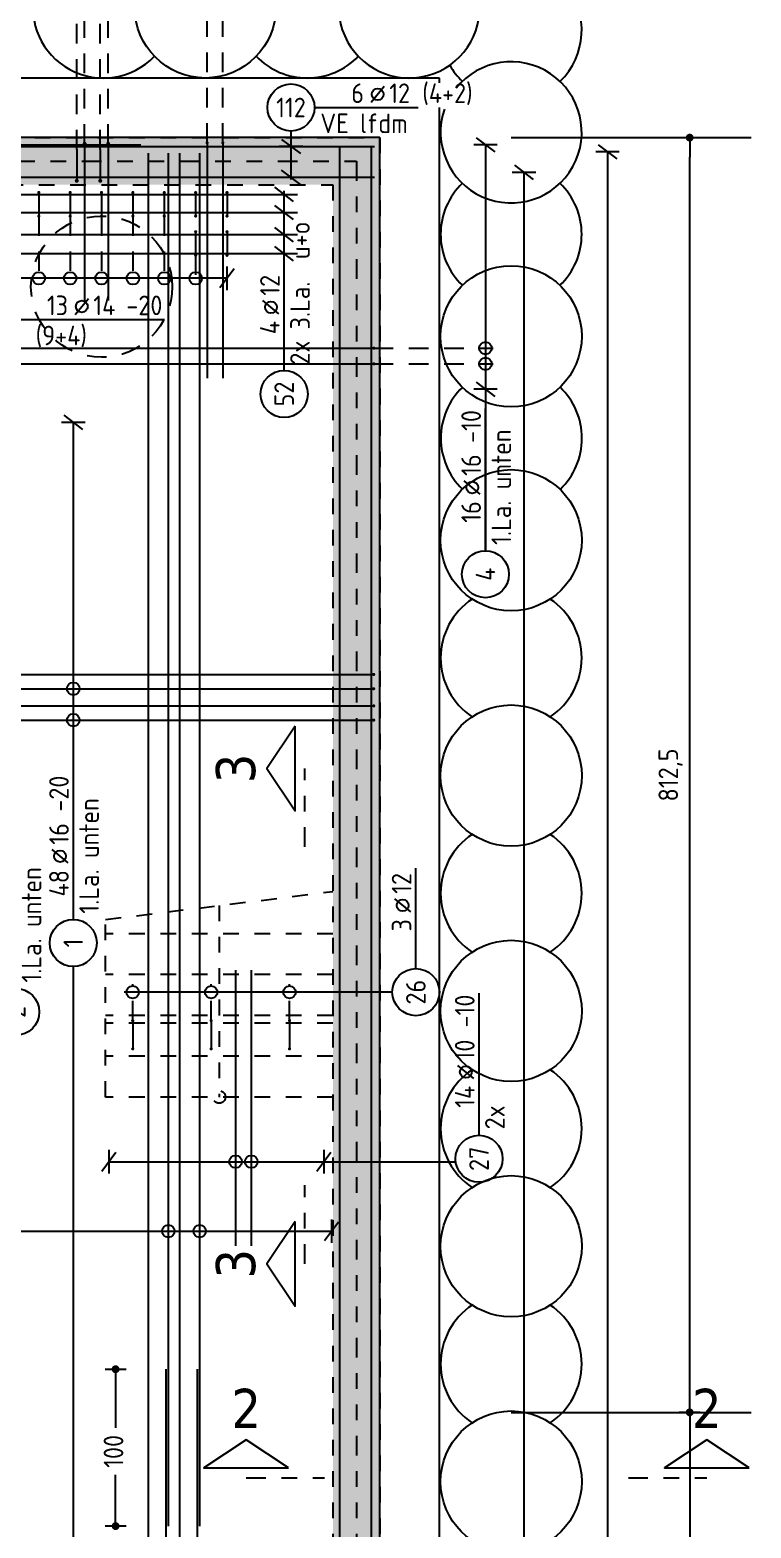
# Model space of a CAD drawing. Extents: x -28 to 85, y -37 to 54.
# Drawn here: x 15.36 to 19.95, y 27.65 to 37.2 of the extents above; entities that cross this region are included whole.
import ezdxf
from ezdxf.enums import TextEntityAlignment as Align

# ---------------------------------------------------------------- set-up
doc = ezdxf.new("R2010")
doc.units = 0
doc.header["$LTSCALE"] = 0.5
for name, pattern in [('AUSGEZOGEN', [1000.01, 1000, 0.01]), ('DIVIDE2', [0.625, 0.25, -0.125, 0, -0.125, 0, -0.125]), ('DOT', [0.175, 0.05, -0.125]), ('PUNKT', [0.175, 0.05, -0.125]), ('STRICHPUNKT2', [0.55, 0.25, -0.125, 0.05, -0.125]), ('VERDECKT', [0.375, 0.25, -0.125])]:
    doc.linetypes.add(name, pattern=pattern)
for name, color, linetype in [('ACHSEN', 7, 'Continuous'), ('AFB', 7, 'Continuous'), ('BETON', 7, 'Continuous'), ('DRUEBER', 7, 'Continuous'), ('Gründungspfähle', 7, 'Continuous'), ('MASSE', 7, 'Continuous'), ('OBJEKT', 7, 'Continuous'), ('RND', 7, 'Continuous'), ('SCHNITTE', 7, 'Continuous'), ('SCHRAFF', 7, 'Continuous'), ('Verbau', 7, 'Continuous')]:
    doc.layers.add(name, color=color, linetype=linetype)
doc.styles.add('helv', font='tahoma.ttf')
doc.styles.add('txt', font='isocp.shx')
doc.dimstyles.new('DOT_I', dxfattribs={"dimscale": 0.5, "dimtxt": 0.25, "dimasz": 0.25, "dimexe": 0.1, "dimexo": 0.3, "dimgap": 0.1, "dimtad": 1, "dimdec": 3, "dimzin": 3, "dimtxsty": 'txt', "dimblk": 'DOT', "dimblk1": 'DOT', "dimblk2": 'DOT', "dimsah": 1, "dimcen": 0.1, "dimse1": 1, "dimse2": 1, "dimazin": 0, "dimtfac": 1, "dimtdec": 4, "dimtix": 1, "dimtmove": 2, "dimatfit": 3, "dimfxl": 0, "dimtvp": 1, "dimtolj": 1, "dimtzin": 0, "dimarcsym": 0})

# ---------------------------------------------------------------- blocks, each defined once
blk = doc.blocks.new('RND_LEI')
at = {"layer": 'RND', "color": 7, "linetype": 'Continuous'}
blk.add_line((1.022, 0.066), (1.19, 0.27), dxfattribs=at)
for centre, radius in [((0, 0), 0.3), ((1.106, 0.168), 0.075)]:
    blk.add_circle(centre, radius, dxfattribs=at)
at = {"layer": 'RND', "color": 7, "linetype": 'Continuous', "style": 'txt'}
blk.add_attdef('ANZ', text='', height=0.25, dxfattribs=at).set_placement((0.931, 0.057), align=Align.RIGHT)
for tag, p in [('DUM', (1.253, 0.057)), ('ABSTD', (1.674, 0.057)), ('POSTXT', (0.374, -0.327))]:
    blk.add_attdef(tag, p, '', height=0.25, dxfattribs=at)
blk.add_attdef('POSL', text='', height=0.25, dxfattribs=at).set_placement((0, 0), align=Align.MIDDLE)
blk = doc.blocks.new('lei_gre')
at = {"layer": 'RND', "color": 7, "linetype": 'Continuous'}
for p, q in [((-0.09, -0.12), (0.09, 0.12)), ((0, 0.15), (0, -0.15))]:
    blk.add_line(p, q, dxfattribs=at)
blk = doc.blocks.new('DOT')
at = {"layer": 'MASSE', "color": 7, "linetype": 'Continuous'}
for p, q in [((0, 0), (-1, 0)), ((0, 0.54), (0, -0.54))]:
    blk.add_line(p, q, dxfattribs=at)
at = {"layer": 'MASSE', "color": 7, "linetype": 'Continuous', "const_width": 0.2}
blk.add_lwpolyline([(-0.1, 0, 1), (0.1, 0, 1)], format="xyb", close=True, dxfattribs=at)
blk = doc.blocks.new('*D24')
at = {"layer": 'Defpoints', "color": 0, "linetype": 'AUSGEZOGEN', "transparency": 16777216}
for p in [(15.9023, 28.6664), (15.9023, 28.6664), (15.9023, 27.6664)]:
    blk.add_point(p, dxfattribs=at)
at = {"layer": 'MASSE', "color": 0, "linetype": 'AUSGEZOGEN', "lineweight": -2, "transparency": 16777216}
for p, q in [((15.9023, 28.5414), (15.9023, 28.2925)), ((15.9023, 27.7914), (15.9023, 27.9924))]:
    blk.add_line(p, q, dxfattribs=at)
at = {"layer": 'MASSE', "color": 0, "linetype": 'AUSGEZOGEN', "lineweight": -2, "transparency": 16777216, "xscale": 0.125, "yscale": 0.125, "zscale": 0.125}
for p, rotation in [((15.9023, 28.6664), 90), ((15.9023, 27.6664), 270)]:
    blk.add_blockref('DOT', p, dxfattribs=dict(at, rotation=rotation))
at = {"layer": 'MASSE', "color": 0, "linetype": 'AUSGEZOGEN', "transparency": 16777216, "insert": (15.8889, 28.1425), "char_height": 0.125, "attachment_point": 5, "rotation": 90, "style": 'txt'}
blk.add_mtext('\\A1;100', dxfattribs=at)
blk = doc.blocks.new('*D30')
at = {"layer": 'Defpoints', "color": 0, "linetype": 'AUSGEZOGEN', "transparency": 16777216}
for p in [(19.5631, 36.5164), (19.5631, 36.5164), (19.5631, 28.3914)]:
    blk.add_point(p, dxfattribs=at)
at = {"layer": 'MASSE', "color": 0, "linetype": 'AUSGEZOGEN', "lineweight": -2, "transparency": 16777216}
blk.add_line((19.5631, 28.5164), (19.5631, 36.3914), dxfattribs=at)
at = {"layer": 'MASSE', "color": 0, "linetype": 'AUSGEZOGEN', "lineweight": -2, "transparency": 16777216, "xscale": 0.125, "yscale": 0.125, "zscale": 0.125}
for p, rotation in [((19.5631, 36.5164), 90), ((19.5631, 28.3914), 270)]:
    blk.add_blockref('DOT', p, dxfattribs=dict(at, rotation=rotation))
at = {"layer": 'MASSE', "color": 0, "linetype": 'AUSGEZOGEN', "transparency": 16777216, "insert": (19.4412, 32.4539), "char_height": 0.125, "attachment_point": 5, "rotation": 90, "style": 'txt'}
blk.add_mtext('\\A1;812,5', dxfattribs=at)
blk = doc.blocks.new('*D31')
at = {"layer": 'Defpoints', "color": 0, "linetype": 'AUSGEZOGEN', "transparency": 16777216}
for p in [(19.5631, 28.3914), (19.5631, 22.1414), (19.5631, 22.1414)]:
    blk.add_point(p, dxfattribs=at)
at = {"layer": 'MASSE', "color": 0, "linetype": 'AUSGEZOGEN', "lineweight": -2, "transparency": 16777216}
blk.add_line((19.5631, 28.2664), (19.5631, 22.2664), dxfattribs=at)
at = {"layer": 'MASSE', "color": 0, "linetype": 'AUSGEZOGEN', "lineweight": -2, "transparency": 16777216, "xscale": 0.125, "yscale": 0.125, "zscale": 0.125}
for p, rotation in [((19.5631, 28.3914), 90), ((19.5631, 22.1414), 270)]:
    blk.add_blockref('DOT', p, dxfattribs=dict(at, rotation=rotation))
at = {"layer": 'MASSE', "color": 0, "linetype": 'AUSGEZOGEN', "transparency": 16777216, "insert": (19.4506, 25.2664), "char_height": 0.125, "attachment_point": 5, "rotation": 90, "style": 'txt'}
blk.add_mtext('\\A1;625', dxfattribs=at)
blk = doc.blocks.new('SCHN-1')
at = {"layer": 'SCHNITTE', "color": 5, "linetype": 'Continuous'}
blk.add_lwpolyline([(0.54, 0.125), (0, 0.485), (-0.54, 0.125)], close=True, dxfattribs=at)
at = {"layer": 'SCHNITTE', "color": 6, "linetype": 'Continuous', "style": 'helv'}
blk.add_attdef('SCHN-1', text='', height=0.5, dxfattribs=at).set_placement((0, 0.635), align=Align.CENTER)

msp = doc.modelspace()

# ---------------------------------------------------------------- hatches: boundary and pattern name
at = {"layer": 'SCHRAFF', "linetype": 'AUSGEZOGEN'}
h = msp.add_hatch(dxfattribs=at)
h.set_pattern_fill('DOTS', scale=0.05, double=1)
h.set_pattern_definition([(0, (-2.69238, 6.23199), (0.0396875, 0.079375), [0, -0.079375])])
h.paths.add_polyline_path([(17.58765, 36.51637), (14.58765, 36.51637), (14.58765, 38.93271), (14.28765, 38.93271), (14.28765, 36.51637), (6.31265, 36.51637), (6.31265, 38.93271), (6.06265, 38.93271), (6.06265, 36.51637), (3.81265, 36.51637), (3.81265, 36.96637), (3.56265, 36.96637), (3.56265, 28.42137), (3.81265, 28.42137), (3.81265, 28.89137), (4.99765, 28.89137), (4.99765, 29.14137), (3.81265, 29.14137), (3.81265, 36.21637), (11.06265, 36.21637), (11.06265, 29.14137), (9.88265, 29.14137), (9.88265, 28.89137), (11.93265, 28.89137), (11.93265, 29.14137), (11.31265, 29.14137), (11.31265, 32.01637), (11.93265, 32.01637), (11.93265, 32.26637), (11.31265, 32.26637), (11.31265, 36.21637), (13.56265, 36.21637), (13.56265, 32.26637), (12.94265, 32.26637), (12.94265, 32.01637), (13.56265, 32.01637), (13.56265, 29.14137), (12.94265, 29.14137), (12.94265, 28.89137), (13.56265, 28.89137), (13.56265, 28.69137), (13.81265, 28.69137), (13.81265, 36.21637), (17.28765, 36.21637), (17.28765, 27.04137), (13.81265, 27.04137), (13.81265, 27.19137), (13.56265, 27.19137), (13.56265, 25.79137), (13.81265, 25.79137), (13.81265, 26.79137), (17.28765, 26.79137), (17.28765, 21.96637), (13.81265, 21.96637), (13.81265, 22.76637), (13.56265, 22.76637), (13.56265, 21.56637), (13.81265, 21.56637), (13.81265, 21.71637), (17.28765, 21.71637), (17.28765, 20.92047), (17.58765, 20.92047)])

# ---------------------------------------------------------------- linework, layer by layer
at = {"layer": 'ACHSEN', "color": 140, "linetype": 'AUSGEZOGEN'}
for p, q in [((18.42458, 36.51637), (19.95431, 36.51637)), ((18.42458, 28.39137), (19.95431, 28.39137))]:
    msp.add_line(p, q, dxfattribs=at)
at = {"layer": 'AFB', "color": 1, "linetype": 'DIVIDE2'}
for p, q in [((14.43765, 36.36637), (17.43765, 36.36637)), ((17.43765, 36.36637), (17.43765, 20.92047))]:
    msp.add_line(p, q, dxfattribs=at)
at = {"layer": 'BETON', "color": 6, "linetype": 'AUSGEZOGEN'}
for p, q in [((17.58765, 36.51637), (14.58765, 36.51637)), ((17.58765, 20.92047), (17.58765, 36.51637))]:
    msp.add_line(p, q, dxfattribs=at)
at = {"layer": 'DRUEBER', "color": 7, "linetype": 'PUNKT', "lineweight": -2}
for p, q in [((13.81265, 36.21637), (17.28765, 36.21637)), ((17.28765, 36.21637), (17.28765, 27.04137))]:
    msp.add_line(p, q, dxfattribs=at)
at = {"layer": 'DRUEBER', "color": 7, "linetype": 'PUNKT'}
for p, q in [((15.83765, 31.53235), (17.28765, 31.7114)), ((16.56265, 31.62187), (16.56265, 30.4014)), ((15.83765, 30.4014), (15.83765, 31.53235))]:
    msp.add_line(p, q, dxfattribs=at)
at = {"layer": 'DRUEBER', "color": 7, "linetype": 'DOT'}
for p, q in [((17.28765, 31.44138), (15.83765, 31.44138)), ((17.28765, 31.18139), (15.83765, 31.18139)), ((17.28765, 30.92139), (15.83765, 30.92139)), ((17.28765, 30.87187), (15.83765, 30.87187)), ((17.28765, 30.6614), (15.83765, 30.6614)), ((17.28765, 30.4014), (15.83765, 30.4014))]:
    msp.add_line(p, q, dxfattribs=at)
at = {"layer": 'DRUEBER', "color": 7, "linetype": 'PUNKT', "lineweight": -2}
msp.add_lwpolyline([(14.58765, 38.93271), (14.58765, 36.51637), (17.58765, 36.51637), (17.58765, 20.92047)], dxfattribs=at)
at = {"layer": 'DRUEBER', "color": 7, "linetype": 'PUNKT'}
msp.add_circle((16.56265, 30.4014), 0.04, dxfattribs=at)
at = {"layer": 'Gründungspfähle', "color": 171, "linetype": 'VERDECKT'}
msp.add_circle((15.81265, 35.56638), 0.45, dxfattribs=at)
at = {"layer": 'OBJEKT', "color": 7, "linetype": 'AUSGEZOGEN'}
for p, q in [((17.96765, 36.89637), (14.96765, 36.89637)), ((17.96765, 36.86633), (17.96765, 36.89637)), ((17.96765, 20.92047), (17.96765, 36.70847))]:
    msp.add_line(p, q, dxfattribs=at)
at = {"layer": 'RND', "color": 102, "linetype": 'VERDECKT'}
for p, q in [((15.70478, 36.47737), (15.70478, 38.25658)), ((15.85478, 36.47737), (15.85478, 38.25658)), ((15.65456, 36.44137), (15.65456, 37.8636)), ((15.80456, 36.44137), (15.80456, 37.8636)), ((16.48557, 36.48339), (16.48557, 37.44666)), ((16.58557, 36.48339), (16.58557, 37.44666)), ((15.41265, 36.01638), (15.41265, 35.56977)), ((15.61265, 36.01638), (15.61265, 35.56977)), ((15.81265, 36.01638), (15.81265, 35.56977)), ((16.01265, 36.01638), (16.01265, 35.56977)), ((16.21265, 36.01638), (16.21265, 35.56977)), ((16.41265, 35.76638), (16.41265, 35.56977)), ((17.54808, 35.17447), (18.31061, 35.17447)), ((17.54808, 35.07447), (18.31061, 35.07447)), ((16.01138, 30.88835), (16.01138, 31.11976)), ((16.51138, 30.88835), (16.51138, 31.11976)), ((17.01138, 30.88835), (17.01138, 31.11976))]:
    msp.add_line(p, q, dxfattribs=at)
at = {"layer": 'RND', "color": 7, "linetype": 'AUSGEZOGEN'}
for p, q in [((17.17062, 36.70838), (17.83062, 36.70838)), ((18.26061, 36.47061), (18.26061, 34.91214)), ((19.03859, 36.42575), (19.03859, 24.20612)), ((18.50596, 36.29501), (18.50596, 24.21429)), ((16.61265, 35.61977), (15.01265, 35.61977)), ((16.97715, 35.03219), (16.97715, 35.67219)), ((15.28374, 35.35621), (16.21499, 35.35621)), ((18.26061, 34.91214), (18.26061, 33.88352)), ((18.26061, 33.88352), (18.26061, 34.78977)), ((15.63214, 34.70162), (15.63214, 31.53305)), ((17.81689, 31.21976), (17.81689, 31.85976)), ((15.63214, 31.23305), (15.63214, 25.32776)), ((18.21974, 30.15763), (18.21974, 31.06388)), ((15.85948, 29.98914), (17.22988, 29.98914)), ((17.22988, 29.98914), (18.07088, 29.98914)), ((14.20681, 29.5461), (17.27933, 29.5461))]:
    msp.add_line(p, q, dxfattribs=at)
at = {"layer": 'RND', "color": 102, "linetype": 'AUSGEZOGEN'}
for p, q in [((17.02062, 36.55838), (17.02062, 36.24874)), ((16.97715, 35.03219), (16.97715, 36.17824)), ((17.66689, 31.06976), (15.95745, 31.06976))]:
    msp.add_line(p, q, dxfattribs=at)
at = {"layer": 'RND', "color": 7, "linetype": 'AUSGEZOGEN'}
for points, const_width in [([(15.69853, 36.47737, -1), (15.71103, 36.47737, -1)], 0.0125), ([(15.84853, 36.47737, -1), (15.86103, 36.47737, -1)], 0.0125), ([(16.48057, 36.48339, 1), (16.49057, 36.48339, 1)], 0.01), ([(16.58057, 36.48339, 1), (16.59057, 36.48339, 1)], 0.01), ([(15.64831, 36.24137, -1), (15.66081, 36.24137, -1)], 0.0125), ([(15.79831, 36.24137, -1), (15.81081, 36.24137, -1)], 0.0125), ([(15.41265, 36.17138, 1), (15.41265, 36.16138, 1)], 0.01), ([(15.61265, 36.17138, 1), (15.61265, 36.16138, 1)], 0.01), ([(15.81265, 36.17138, 1), (15.81265, 36.16138, 1)], 0.01), ([(16.01265, 36.17138, 1), (16.01265, 36.16138, 1)], 0.01), ([(16.21265, 36.17138, 1), (16.21265, 36.16138, 1)], 0.01), ([(16.41265, 36.17138, 1), (16.41265, 36.16138, 1)], 0.01), ([(16.61265, 36.17138, 1), (16.61265, 36.16138, 1)], 0.01), ([(15.41265, 36.02138, 1), (15.41265, 36.01138, 1)], 0.01), ([(15.61265, 36.02138, 1), (15.61265, 36.01138, 1)], 0.01), ([(15.81265, 36.02138, 1), (15.81265, 36.01138, 1)], 0.01), ([(16.01265, 36.02138, 1), (16.01265, 36.01138, 1)], 0.01), ([(16.21265, 36.02138, 1), (16.21265, 36.01138, 1)], 0.01), ([(16.41265, 36.02138, 1), (16.41265, 36.01138, 1)], 0.01), ([(16.61265, 36.02138, 1), (16.61265, 36.01138, 1)], 0.01), ([(16.41265, 35.92138, 1), (16.41265, 35.91138, 1)], 0.01), ([(16.61265, 35.92138, 1), (16.61265, 35.91138, 1)], 0.01), ([(16.41265, 35.77138, 1), (16.41265, 35.76138, 1)], 0.01), ([(16.61265, 35.77138, 1), (16.61265, 35.76138, 1)], 0.01), ([(17.54308, 35.17447, 1), (17.55308, 35.17447, 1)], 0.01), ([(17.54308, 35.07447, 1), (17.55308, 35.07447, 1)], 0.01), ([(17.54308, 33.09457, 1), (17.55308, 33.09457, 1)], 0.01), ([(17.54308, 33.00365, 1), (17.55308, 33.00365, 1)], 0.01), ([(17.54308, 32.89457, 1), (17.55308, 32.89457, 1)], 0.01), ([(17.54308, 32.80365, 1), (17.55308, 32.80365, 1)], 0.01), ([(16.00638, 30.88835, 1), (16.01638, 30.88835, 1)], 0.01), ([(16.50638, 30.88835, 1), (16.51638, 30.88835, 1)], 0.01), ([(17.00638, 30.88835, 1), (17.01638, 30.88835, 1)], 0.01), ([(16.00638, 30.70835, 1), (16.01638, 30.70835, 1)], 0.01), ([(16.50638, 30.70835, 1), (16.51638, 30.70835, 1)], 0.01), ([(17.00638, 30.70835, 1), (17.01638, 30.70835, 1)], 0.01)]:
    msp.add_lwpolyline(points, format="xyb", close=True, dxfattribs=dict(at, const_width=const_width))
at = {"layer": 'RND', "color": 1, "linetype": 'AUSGEZOGEN'}
for points in [[(15.70478, 36.47737), (15.70478, 35.47737)], [(15.85478, 36.47737), (15.85478, 35.47737)], [(16.48557, 36.48339), (16.48557, 34.98339)], [(16.58557, 36.48339), (16.58557, 34.98339)], [(16.06265, 36.46798), (2.06265, 36.46798)], [(14.58765, 36.45928), (17.55272, 36.45928)], [(15.65456, 36.44137), (15.65456, 36.24137)], [(15.80456, 36.44137), (15.80456, 36.24137)], [(16.10963, 36.41637), (16.10963, 24.41637)], [(16.23822, 36.41637), (16.23822, 27.66637)], [(16.30963, 36.41637), (16.30963, 24.41637)], [(16.43822, 36.41637), (16.43822, 27.66637)], [(17.33095, 36.46504), (17.33095, 21.75113)], [(17.53148, 36.46504), (17.53148, 21.75113)], [(14.58765, 36.26349), (17.55272, 36.26349)], [(14.56265, 36.15461), (17.06265, 36.15461)], [(15.41265, 36.16638), (15.41265, 36.01638)], [(15.61265, 36.16638), (15.61265, 36.01638)], [(15.81265, 36.16638), (15.81265, 36.01638)], [(16.01265, 36.16638), (16.01265, 36.01638)], [(16.21265, 36.16638), (16.21265, 36.01638)], [(16.41265, 36.16638), (16.41265, 36.01638)], [(16.61265, 36.16638), (16.61265, 36.01638)], [(14.56265, 36.03961), (17.06265, 36.03961)], [(16.41265, 35.91638), (16.41265, 35.76638)], [(16.61265, 35.91638), (16.61265, 35.76638)], [(14.56265, 35.8982), (17.06265, 35.8982)], [(14.56265, 35.77698), (17.06265, 35.77698)], [(14.74808, 35.17447), (17.54808, 35.17447)], [(14.74808, 35.07447), (17.54808, 35.07447)], [(11.64808, 33.09457), (17.54808, 33.09457)], [(11.64808, 33.09457), (17.54808, 33.09457)], [(14.14808, 33.00365), (17.54808, 33.00365)], [(11.64808, 32.89457), (17.54808, 32.89457)], [(14.14808, 32.80365), (17.54808, 32.80365)], [(16.66721, 31.21041), (16.66721, 29.70355), (16.66721, 29.45355)], [(16.76721, 31.21041), (16.76721, 29.70355), (16.76721, 29.45355)], [(16.01138, 30.88835), (16.01138, 30.70835)], [(16.51138, 30.88835), (16.51138, 30.70835)], [(17.01138, 30.88835), (17.01138, 30.70835)], [(16.22279, 28.66637), (16.22279, 21.6664)], [(16.42279, 28.66637), (16.42279, 21.6664)]]:
    msp.add_lwpolyline(points, dxfattribs=at)
at = {"layer": 'RND', "color": 7, "linetype": 'AUSGEZOGEN'}
for centre in [(15.41265, 35.61977), (15.61265, 35.61977), (15.81265, 35.61977), (16.01265, 35.61977), (16.21265, 35.61977), (16.41265, 35.61977), (18.26061, 35.17447), (18.26061, 35.07447), (15.63214, 33.00365), (15.63214, 32.80365), (16.01138, 31.06976), (16.51138, 31.06976), (17.01138, 31.06976), (16.66721, 29.98914), (16.76721, 29.98914), (16.23822, 29.5461), (16.43822, 29.5461)]:
    msp.add_circle(centre, 0.04, dxfattribs=at)
at = {"layer": 'SCHNITTE', "color": 5, "linetype": 'STRICHPUNKT2'}
for p, q in [((17.10959, 31.99602), (17.10959, 32.49602)), ((17.10959, 29.33891), (17.10959, 29.83891)), ((16.73524, 27.97423), (17.23524, 27.97423)), ((19.17186, 27.97423), (19.67186, 27.97423))]:
    msp.add_line(p, q, dxfattribs=at)
at = {"layer": 'Verbau', "color": 171}
for centre in [(16.47459, 37.34637), (18.42459, 35.25007), (18.42459, 33.95007), (18.42459, 32.45007), (18.42459, 30.95007), (18.42459, 29.45007), (18.42459, 27.95007)]:
    msp.add_circle(centre, 0.45, dxfattribs=at)
for centre, start, end in [((17.77459, 37.34637), 122.555001, 6.416359), ((18.42459, 37.20007), 313.761743, 125.071449), ((15.82459, 37.34637), 167.015676, 316.238257), ((17.12459, 37.34637), 223.761743, 316.238257), ((18.42459, 36.55007), 160.761073, 141.247874), ((18.42459, 37.20007), 209.559141, 226.238257), ((18.42459, 35.90007), 133.761743, 226.238257), ((18.42459, 35.90007), 313.761743, 46.238257), ((18.42604, 34.60007), 133.889574, 226.110426), ((18.42604, 34.60007), 313.633613, 46.366387), ((18.42459, 33.20007), 123.55731, 236.44269), ((18.42459, 33.20007), 303.55731, 56.44269), ((18.42459, 31.70007), 123.55731, 236.44269), ((18.42459, 31.70007), 303.55731, 56.44269), ((18.42459, 30.20007), 123.55731, 236.44269), ((18.42459, 30.20007), 303.55731, 56.44269), ((18.42459, 28.70007), 123.55731, 236.44269), ((18.42459, 28.70007), 303.55731, 56.44269)]:
    msp.add_arc(centre, 0.45, start, end, dxfattribs=at)

# ---------------------------------------------------------------- block references
at = {"layer": 'RND', "color": 7, "linetype": 'AUSGEZOGEN', "xscale": 0.5, "yscale": 0.5, "zscale": 0.5}
for p, values in [((17.02062, 36.70838), {'POSL': '112', 'DUM': '12', 'ANZ': '6', 'ABSTD': '(4+2)', 'POSTXT': 'VE lfdm'}), ((15.13374, 35.35621), {'POSL': '51', 'DUM': '14', 'ANZ': '13', 'ABSTD': '-20', 'POSTXT': ' (9+4)'})]:
    msp.add_blockref('RND_LEI', p, dxfattribs=at).add_auto_attribs(values)
at = {"layer": 'RND', "color": 102, "linetype": 'AUSGEZOGEN', "xscale": 0.5, "yscale": 0.5, "zscale": 0.5}
for p, rotation in [((17.02062, 36.45928), 270), ((17.02062, 36.26349), 90), ((16.97715, 36.15461), 90), ((16.97715, 36.03961), 90), ((16.97715, 35.8982), 90), ((16.97715, 35.77698), 90)]:
    msp.add_blockref('lei_gre', p, dxfattribs=dict(at, rotation=rotation))
at = {"layer": 'RND', "color": 7, "linetype": 'AUSGEZOGEN', "xscale": 0.5, "yscale": 0.5, "zscale": 0.5}
for p, rotation in [((18.26061, 36.47061), 270), ((19.03859, 36.42575), 270), ((18.50596, 36.29501), 270), ((16.61265, 35.61977), 180), ((18.26061, 34.91214), 270), ((15.63214, 34.70162), 270)]:
    msp.add_blockref('lei_gre', p, dxfattribs=dict(at, rotation=rotation))
at = {"layer": 'RND', "color": 7, "linetype": 'AUSGEZOGEN', "xscale": 0.5, "yscale": 0.5, "zscale": 0.5, "rotation": 90}
for p, values in [((16.97715, 34.88219), {'POSL': '52', 'DUM': '12', 'ANZ': '4', 'POSTXT': '2x 3.La.  u+o'}), ((18.26061, 33.73352), {'POSL': '4', 'DUM': '16', 'ANZ': '16', 'ABSTD': '-10', 'POSTXT': '1.La. unten'}), ((15.63214, 31.38305), {'POSL': '1', 'DUM': '16', 'ANZ': '48', 'ABSTD': '-20', 'POSTXT': '1.La. unten'}), ((15.26535, 30.94371), {'POSL': '2', 'DUM': '16', 'ANZ': '48', 'ABSTD': '-20', 'POSTXT': '1.La. unten'}), ((17.81689, 31.06976), {'POSL': '26', 'DUM': '12', 'ANZ': '3'}), ((18.21974, 30.00763), {'POSL': '27', 'DUM': '10', 'ANZ': '14', 'ABSTD': '-10', 'POSTXT': '2x'})]:
    msp.add_blockref('RND_LEI', p, dxfattribs=at).add_auto_attribs(values)
at = {"layer": 'RND', "color": 7, "linetype": 'AUSGEZOGEN', "xscale": 0.5, "yscale": 0.5, "zscale": 0.5}
for p in [(15.85948, 29.98914), (17.22988, 29.98914), (17.27933, 29.5461)]:
    msp.add_blockref('lei_gre', p, dxfattribs=at)
at = {"layer": 'SCHNITTE', "color": 5, "linetype": 'STRICHPUNKT2', "xscale": 0.5, "yscale": 0.5, "zscale": 0.5, "rotation": 90}
for p in [(17.10959, 32.49602), (17.10959, 29.33891)]:
    msp.add_blockref('SCHN-1', p, dxfattribs=at).add_auto_attribs({'SCHN-1': '3'})
at = {"layer": 'SCHNITTE', "color": 5, "linetype": 'STRICHPUNKT2', "xscale": 0.5, "yscale": 0.5, "zscale": 0.5}
for p in [(16.73524, 27.97423), (19.67186, 27.97423)]:
    msp.add_blockref('SCHN-1', p, dxfattribs=at).add_auto_attribs({'SCHN-1': '2'})

# ---------------------------------------------------------------- dimensions: what is measured, and where the dimension line sits
at = {"layer": 'MASSE', "color": 7, "linetype": 'AUSGEZOGEN'}
for base, p2, override, picture, middle in [((19.56312, 36.51637), (19.56312, 36.51637), {"dimdec": 1, "dimlfac": 100}, '*D30', (19.44124, 32.45387)), ((19.56312, 22.14137), (19.56312, 22.14137), {"dimdec": 0, "dimlfac": 100}, '*D31', (19.45061, 25.26637))]:
    dim = msp.add_linear_dim(base=base, p1=(19.56312, 28.39137), p2=p2, angle=90, dimstyle='DOT_I', override=override, dxfattribs=at)
    dim.commit()
    dim.dimension.update_dxf_attribs({"geometry": picture, "text_midpoint": middle})
dim = msp.add_linear_dim(base=(15.90233, 28.66637), p1=(15.90233, 27.66637), p2=(15.90233, 28.66637), angle=90, dimstyle='DOT_I', override={"dimdec": 0, "dimlfac": 100}, dxfattribs=at)
dim.commit()
dim.dimension.update_dxf_attribs({"geometry": '*D24', "text_midpoint": (15.88892, 28.14247), "dimtype": 160})

doc.saveas('drawing.dxf')
